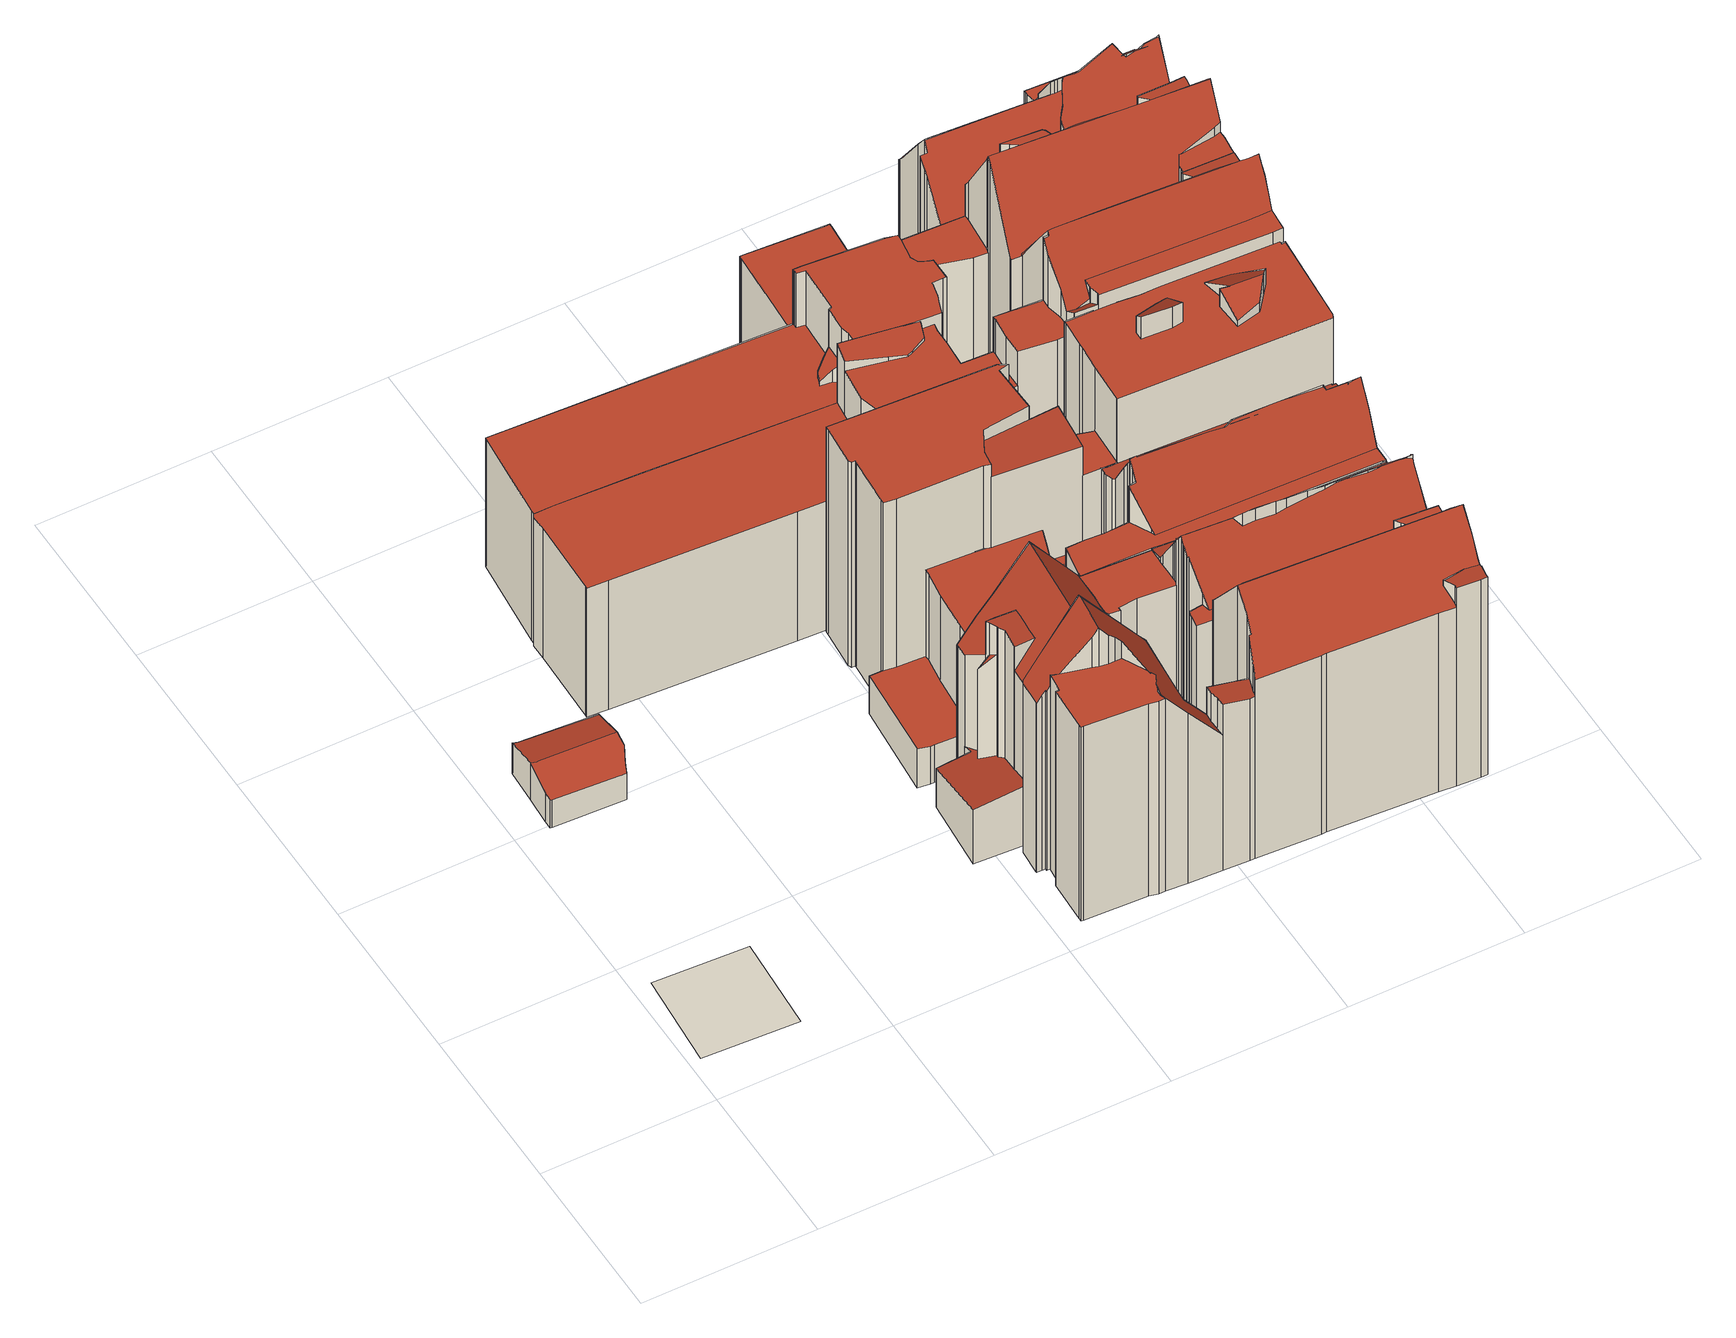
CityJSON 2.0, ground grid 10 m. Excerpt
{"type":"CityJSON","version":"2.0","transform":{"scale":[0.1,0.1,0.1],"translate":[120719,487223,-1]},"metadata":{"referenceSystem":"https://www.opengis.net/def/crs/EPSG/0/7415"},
"CityObjects":{
"building1":{"type":"Building","attributes":{"dak_type":"no points","data_area":0,"data_coverage":0,"geconstateerd":false,"gid":16992029,"h_maaiveld":0.504,"kas_warenhuis":false,"lod11_replace":false,"ondergronds_type":"above ground","oorspronkelijkbouwjaar":1005,"pw_actueel":"yes","pw_bron":"ahn3","reconstructie_methode":"tudelft3d-geoflow","reconstruction_skipped":true,"rn":1,"status":"Pand in gebruik","t_run":22.08},"geometry":[{"type":"MultiSurface","lod":"0","boundaries":[[[0,1,2,3]]]}]},
"building2":{"type":"Building","attributes":{"dak_type":"slanted","data_area":147.63,"data_coverage":0.906,"geconstateerd":false,"gid":16983704,"h_dak_50p":15.14,"h_dak_70p":16.51,"h_dak_max":17.99,"h_dak_min":2.33,"h_maaiveld":0.271,"kas_warenhuis":false,"lod11_replace":false,"ondergronds_type":"above ground","oorspronkelijkbouwjaar":1710,"pw_actueel":"yes","pw_bron":"ahn3","reconstructie_methode":"tudelft3d-geoflow","reconstruction_skipped":false,"rmse_lod12":2.63,"rmse_lod13":2.06,"rmse_lod22":1.46,"rn":1,"status":"Pand in gebruik","t_run":291.29,"val3dity_codes_lod12":"[]","val3dity_codes_lod13":"[]","val3dity_codes_lod22":"[]"},"children":["building2-1","building2-2"]},
"building2-1":{"type":"BuildingPart","parents":["building2"],"geometry":[{"type":"Solid","lod":"2.2","boundaries":[[[[4,5,6,7,8,9,10,11,12,13,14,15,16,17,18,19,20,21,22,23,24,25,26,27,28,29]],[[30,25,24,31]],[[32,23,22,33]],[[34,35,36,37]],[[31,24,23,32]],[[38,39,40,41]],[[42,43,39,38,44]],[[45,41,40,46,47]],[[48,49,35,34]],[[50,51,52,53]],[[54,55,56,57]],[[57,56,58,59]],[[60,20,19,61]],[[44,38,62,63]],[[64,65,43,42]],[[66,67,65,64]],[[68,10,9,69]],[[70,17,16,71]],[[72,6,5,73]],[[73,5,4,74]],[[75,76,7,6,72]],[[69,9,8,77]],[[78,28,27,79]],[[79,27,26,80]],[[81,82,41,45]],[[83,60,82,81]],[[84,21,20,60,83]],[[85,86,87,88]],[[89,90,91,92]],[[92,91,93,94]],[[94,93,49,48]],[[77,8,7,76]],[[95,96,97,98]],[[98,97,76,75]],[[99,47,46,96,95]],[[100,18,17,70]],[[63,62,61,101]],[[101,61,19,18,100]],[[102,29,28,78]],[[74,4,29,102]],[[53,52,103,104]],[[105,68,67,66]],[[106,11,10,68,105]],[[107,12,11,106]],[[71,16,15,108]],[[108,15,14,109]],[[109,14,13,110]],[[33,22,21,84,111]],[[111,84,112,113]],[[113,112,114,115]],[[115,114,116,117]],[[117,116,47,99]],[[37,36,86,85]],[[88,87,90,89]],[[110,13,12,107]],[[59,58,51,50]],[[104,103,118,119]],[[119,118,55,54]],[[80,26,25,30]],[[96,46,40,39,43,65,67,68,69,77,76,97]],[[61,62,38,41,82,60]],[[115,117,99,95,98,75,72,73,74,102,78,79,80,30,31,32,33,111,113]],[[47,116,114,112,84,83,81,45]],[[37,85,94,48,34]],[[88,89,92,94,85]],[[119,54,57,59,50,53,104]],[[110,107,106,105,66,64,42,44,63,101,100,70,71,108,109],[91,90,87,86,36,35,49,93],[55,118,103,52,51,58,56]]]],"semantics":{"surfaces":[{"type":"GroundSurface"},{"type":"WallSurface","on_footprint_edge":true},{"type":"WallSurface","on_footprint_edge":false},{"type":"RoofSurface"}],"values":[[0,1,1,2,1,2,2,2,2,2,2,2,1,2,2,2,1,1,1,1,1,1,1,1,2,2,1,2,2,2,2,1,2,2,2,1,2,1,1,1,2,2,1,1,1,1,1,1,2,2,2,2,2,2,1,2,2,2,1,3,3,3,3,3,3,3,3]]}}]},
"building2-2":{"type":"BuildingPart","parents":["building2"],"geometry":[{"type":"Solid","lod":"2.2","boundaries":[[[[120,121,122,123,124,125,126,127,128,129,130]],[[131,120,130,132]],[[133,122,121,134]],[[134,121,120,131]],[[135,128,127,136]],[[137,126,125,138]],[[138,125,124,139]],[[132,130,129,140]],[[140,129,128,135]],[[136,127,126,137]],[[139,124,123,141]],[[141,123,122,133]],[[139,142,143,131,132,140,135,136,137,138]],[[141,133,134,131,143,142,139]]]],"semantics":{"surfaces":[{"type":"GroundSurface"},{"type":"WallSurface","on_footprint_edge":true},{"type":"RoofSurface"}],"values":[[0,1,1,1,1,1,1,1,1,1,1,1,2,2]]}}]},
"building3":{"type":"Building","attributes":{"dak_type":"slanted","data_area":92.59,"data_coverage":0.841,"geconstateerd":false,"gid":16983813,"h_dak_50p":14.34,"h_dak_70p":15.32,"h_dak_max":19.12,"h_dak_min":11.57,"h_maaiveld":-0.048,"kas_warenhuis":false,"lod11_replace":false,"ondergronds_type":"above ground","oorspronkelijkbouwjaar":1740,"pw_actueel":"yes","pw_bron":"ahn3","reconstructie_methode":"tudelft3d-geoflow","reconstruction_skipped":false,"rmse_lod12":1.4,"rmse_lod13":1.34,"rmse_lod22":0.508,"rn":1,"status":"Pand in gebruik","t_run":146.45,"val3dity_codes_lod12":"[]","val3dity_codes_lod13":"[]","val3dity_codes_lod22":"[]"},"children":["building3-1"]},
"building3-1":{"type":"BuildingPart","parents":["building3"],"geometry":[{"type":"Solid","lod":"2.2","boundaries":[[[[144,145,146,147,148,149,150,151,152,153,154,155,156,157,158,159,160,161,162,163,164,165,166,167,168,169,170,171,172,173,174,175,176,177,178,179,180,181,182,183,184,185,186,187,188,189,190,191,192,193,194,195,196,197]],[[198,199,200,201]],[[202,165,164,203,204]],[[205,153,152,206,207]],[[208,148,147,209]],[[210,196,195,211]],[[212,194,193,213]],[[214,157,156,215]],[[216,217,218,219]],[[220,187,186,221]],[[222,223,178,177,224]],[[225,166,165,202]],[[203,164,163,226]],[[227,228,229]],[[230,231,229]],[[232,233,234,235]],[[236,170,169,237]],[[238,167,166,225]],[[221,186,185,239]],[[240,179,178,223]],[[241,182,181,242]],[[243,155,154,244,245]],[[215,156,155,243]],[[246,158,157,214]],[[247,248,199,198]],[[249,250,251,252]],[[226,163,162,250,249]],[[253,172,171,254]],[[254,171,170,236]],[[255,168,167,238]],[[256,146,145,257]],[[258,192,191,259]],[[259,191,190,260]],[[201,200,174,173,261]],[[261,173,172,253]],[[262,144,197,263]],[[264,265,266,267]],[[245,244,233,232]],[[244,154,153,205]],[[213,193,192,258]],[[260,268,269]],[[270,188,187,220]],[[209,147,146,256]],[[271,184,183,272]],[[273,151,150,274]],[[257,145,144,262]],[[275,149,148,208]],[[276,159,158,246]],[[277,160,159,276]],[[211,195,194,212]],[[263,197,196,210]],[[278,279,228,227]],[[274,150,149,275]],[[280,281,231,230]],[[239,185,184,271]],[[217,216,269]],[[219,218,282,283]],[[206,152,151,273]],[[242,181,180,266]],[[207,206,284,285]],[[235,234,223,222]],[[285,284,265,264]],[[250,162,161,286]],[[287,288,289]],[[252,251,289]],[[204,203,288,287]],[[290,291,292]],[[281,280,292]],[[291,290,293,294]],[[267,266,180,179,240]],[[272,183,182,241]],[[294,293,241]],[[237,169,168,255]],[[224,177,176,295]],[[248,247,296]],[[295,176,175,297]],[[297,175,174,200]],[[298,189,188,270]],[[268,260,190,189,298]],[[283,282,279,278]],[[286,161,160,277]],[[233,244,205,207,285,264,267,240,223,234]],[[299,257,262,263,210,211,212,213,258,259,260,269,216,219]],[[278,227,229,231,281,292,291,294,241,242,266,265,284,206,273,274,275,208,209,256,257,299,219,283]],[[287,289,251,250,286,277,276,246,214,300,301,302,303,202,204]],[[226,249,252,289,288,203]],[[296,247,198,201,261,253,254,236,237,255,304]],[[224,295,297,200,199,248,296,304,255,238,225,202,303,302,301,300,214,215,243,245,232,235,222]],[[217,269,268,298,270,220,221,239,271,272,241,293,290,292,280,230,229,228,279,282,218]]]],"semantics":{"surfaces":[{"type":"GroundSurface"},{"type":"WallSurface","on_footprint_edge":false},{"type":"WallSurface","on_footprint_edge":true},{"type":"RoofSurface"}],"values":[[0,1,2,2,2,2,2,2,1,2,2,2,2,1,1,1,2,2,2,2,2,2,2,2,1,1,2,2,2,2,2,2,2,2,2,2,1,1,2,2,1,2,2,2,2,2,2,2,2,2,2,1,2,1,2,1,1,2,2,1,1,1,2,1,1,1,1,1,1,2,2,1,2,2,1,2,2,2,2,1,2,3,3,3,3,3,3,3,3]]}}]},
"building4":{"type":"Building","attributes":{"dak_type":"slanted","data_area":143.21,"data_coverage":0.715,"geconstateerd":false,"gid":16983689,"h_dak_50p":13.1,"h_dak_70p":17.44,"h_dak_max":20.3,"h_dak_min":9.61,"h_maaiveld":0.437,"kas_warenhuis":false,"lod11_replace":false,"ondergronds_type":"above ground","oorspronkelijkbouwjaar":1730,"pw_actueel":"yes","pw_bron":"ahn3","reconstructie_methode":"tudelft3d-geoflow","reconstruction_skipped":false,"rmse_lod12":5.24,"rmse_lod13":1.16,"rmse_lod22":0.225,"rn":1,"status":"Pand in gebruik","t_run":279.17,"val3dity_codes_lod12":"[]","val3dity_codes_lod13":"[]","val3dity_codes_lod22":"[]"},"children":["building4-1"]},
"building4-1":{"type":"BuildingPart","parents":["building4"],"geometry":[{"type":"Solid","lod":"2.2","boundaries":[[[[305,306,307,308,309,310,311,312,313,314,315,316,317,318,319,320,321,322,323,324,325,326,327,328,329,330,331,332,333,334,335,336,337,338,339,340,341,342,343,344,345,346,347,348,349,350,351]],[[352,334,333,353]],[[354,355,356,357]],[[358,308,307,359]],[[360,331,330,361]],[[362,310,309,363]],[[363,309,308,358]],[[364,348,347,365]],[[366,345,344,367]],[[368,345,366]],[[369,336,335,370]],[[371,321,320,372]],[[373,374,375,376]],[[377,378,355,354]],[[379,380,381,382,383]],[[381,380,384]],[[385,386,387,388]],[[389,390,391,392]],[[392,391,314,313,393]],[[388,387,394,395]],[[396,364,386,385]],[[397,305,351,398]],[[399,350,349,400]],[[401,329,328,402]],[[402,328,327,403]],[[404,318,317,405]],[[376,375,405,406]],[[406,405,317,316,407]],[[408,409,410,411]],[[412,413,319,318,404]],[[414,415,413,412]],[[372,320,319,413]],[[416,417,378,377]],[[418,323,322,419]],[[420,324,323,418]],[[421,325,324,420]],[[422,326,325,421]],[[403,327,326,422]],[[423,424,425,426]],[[409,427,424,423]],[[428,401,427,409,408]],[[361,330,329,401,428]],[[407,316,315,429]],[[357,356,429,430]],[[395,394,431,432]],[[400,349,348,364,396]],[[398,351,350,399]],[[359,307,306,431]],[[432,431,306,305,397]],[[433,332,331,360]],[[434,353,333,332,433]],[[435,436,437,438]],[[439,440,441,442]],[[443,444,415,414]],[[365,347,346,445]],[[446,447,444,443]],[[426,425,447,446]],[[411,410,440,439]],[[445,346,345,368]],[[367,344,343,448]],[[448,343,342,449,450]],[[393,313,312,451]],[[452,311,310,362]],[[451,312,311,452]],[[442,441,436,435]],[[370,335,334,352]],[[380,379,453]],[[383,382,390,389]],[[419,322,321,371]],[[450,449,417,416]],[[430,429,315,314,391]],[[454,337,336,369]],[[438,437,353,434]],[[455,339,338,456]],[[457,340,339,455]],[[456,338,337,454]],[[458,341,340,457]],[[449,342,341,458,459]],[[459,458,374,373]],[[432,397,398,399,400,396,385,388,395]],[[419,371,372,413,415,444,447,425,424,427,401,402,403,422,421,420,418]],[[368,366,367,460,461,462,463,359,431,394,387,386,364,365,445]],[[438,434,433,360,361,428,408,411,439,442,435]],[[383,389,392,393,451,452,362,464,465,466,453,379]],[[354,384,380,453,466,465,464,362,363,358,359,463,462,461,460,367,448,450,416,377]],[[430,391,390,382,381,384,354,357]],[[459,373,376,406,407,429,356,355,378,417,449]],[[455,456,454,369,370,352,353,437,436,441,440,410,409,423,426,446,443,414,412,404,405,375,374,458,457]]]],"semantics":{"surfaces":[{"type":"GroundSurface"},{"type":"WallSurface","on_footprint_edge":true},{"type":"WallSurface","on_footprint_edge":false},{"type":"RoofSurface"}],"values":[[0,1,2,1,1,1,1,1,1,1,1,1,2,2,2,2,2,2,1,2,2,1,1,1,1,1,2,1,2,1,2,1,2,1,1,1,1,1,2,2,2,1,1,2,2,1,1,1,1,1,1,2,2,2,1,2,2,2,1,1,1,1,1,1,2,1,2,2,1,2,1,1,2,1,1,1,1,1,2,3,3,3,3,3,3,3,3,3]]}}]},
"building5":{"type":"Building","attributes":{"dak_type":"slanted","data_area":107.37,"data_coverage":0.763,"geconstateerd":false,"gid":14483172,"h_dak_50p":12.39,"h_dak_70p":13.38,"h_dak_max":15.6,"h_dak_min":1.75,"h_maaiveld":0.151,"kas_warenhuis":false,"lod11_replace":false,"ondergronds_type":"above ground","oorspronkelijkbouwjaar":1005,"pw_actueel":"yes","pw_bron":"ahn3","reconstructie_methode":"tudelft3d-geoflow","reconstruction_skipped":false,"rmse_lod12":2.98,"rmse_lod13":2.29,"rmse_lod22":0.169,"rn":1,"status":"Pand in gebruik","t_run":247.08,"val3dity_codes_lod12":"[]","val3dity_codes_lod13":"[]","val3dity_codes_lod22":"[]"},"children":["building5-1"]},
"building5-1":{"type":"BuildingPart","parents":["building5"],"geometry":[{"type":"Solid","lod":"2.2","boundaries":[[[[467,468,469,470,471,472,473,474,475,476,477,478,479,480,481,482,483,484,485,486,487,488,489,490,491,492,493,494,495,496,497,498,499,500]],[[501,483,482,502]],[[503,467,500,504]],[[505,493,492,506]],[[507,508,509,510]],[[502,482,481,511]],[[512,513,514,515]],[[516,469,468,517]],[[518,472,471,519]],[[520,521,522,523]],[[524,475,474,525]],[[526,527,528,521,520]],[[529,530,528,527]],[[531,532,533,534]],[[535,536,537,538]],[[539,538,540]],[[541,494,493,505,542]],[[542,505,543,544]],[[545,491,490,546]],[[547,548,497,496,549]],[[549,496,495,550]],[[525,474,473,551]],[[552,551,473,472,518]],[[515,514,553,554]],[[555,478,477,556]],[[557,498,497,548]],[[534,533,558,559]],[[559,558,560,561,562,563]],[[532,531,564]],[[519,471,470,565]],[[565,470,469,516]],[[566,567,568,569]],[[569,568,570,571,572]],[[540,538,537,573,574]],[[574,573,575,576]],[[577,578,579,580]],[[581,582,583,584]],[[585,586,587,588]],[[589,484,483,501]],[[590,591,486,485,592]],[[592,485,484,589]],[[593,594,570,568]],[[595,596,506,597]],[[598,599,586,585]],[[550,495,494,541]],[[600,601,594,593]],[[602,603,604,605]],[[580,579,606,607]],[[608,609,601,600]],[[588,587,610,611]],[[511,481,480,612]],[[544,543,605,613]],[[614,524,615,616]],[[617,618,619]],[[620,621,622,623]],[[546,490,489,624]],[[517,468,467,503,625]],[[618,626,603,602,627]],[[607,606,628,629]],[[630,631,548,547]],[[632,630,633]],[[629,628,634,635]],[[578,577,636]],[[584,583,637]],[[621,620,637]],[[635,634,582,581]],[[613,605,604,609,608]],[[627,602,596,595]],[[638,639,626,618,617]],[[611,610,639,638]],[[640,641,642]],[[624,489,488,643]],[[643,488,487,644]],[[644,487,486,591]],[[623,622,645]],[[646,647,645]],[[647,646,591,590]],[[612,480,479,648]],[[648,479,478,555]],[[597,506,492,491,545]],[[513,512,642]],[[641,640,551,552]],[[554,553,567,566]],[[572,571,536,535]],[[649,650,538,539]],[[651,652,653,654]],[[655,499,498,557]],[[523,522,656,657]],[[657,656,631,630,632]],[[562,561,530,529]],[[504,500,499,655]],[[563,562,527,526]],[[556,477,476,658]],[[658,476,475,524,614]],[[616,615,659,660]],[[660,659,652,651]],[[654,653,508,507]],[[510,509,650,649]],[[576,575,599,598]],[[625,503,560,558]],[[596,602,605,543,505,506]],[[639,610,587,586,599,575,573,537,536,571,570,594,601,609,604,603,626]],[[643,644,591,646,645,622,621,637,583,582,634,628,606,579,578,636,576,598,585,588,611,638,617,619,624]],[[623,645,647,590,592,589,501,502,511,661,662,663,664,665,651,654,507,510,649,539,540,574,576,636,577,580,607,629,635,581,584,637,620]],[[597,545,546,624,619,618,627,595]],[[567,553,514,513,642,641,552,518,666,667,668,550,541,542,544,613,608,600,593,568]],[[653,652,659,615,524,525,551,640,642,512,515,554,566,569,572,535,538,650,509,508]],[[523,657,632,633,669,670,671,564,531,534,559,563,526,520]],[[671,670,669,633,630,547,549,550,668,667,666,518,519,565,516,517,625,558,533,532,564]],[[527,562,529]],[[560,503,504,655,557,548,631,656,522,521,528,530,561]],[[665,664,663,662,661,511,612,648,555,556,658,614,616,660,651]]]],"semantics":{"surfaces":[{"type":"GroundSurface"},{"type":"WallSurface","on_footprint_edge":true},{"type":"WallSurface","on_footprint_edge":false},{"type":"RoofSurface"}],"values":[[0,1,1,1,2,1,2,1,1,2,1,2,2,2,2,2,1,2,1,1,1,1,1,2,1,1,2,2,2,1,1,2,2,2,2,2,2,2,1,1,1,2,2,2,1,2,2,2,2,2,1,2,2,2,2,1,1,2,2,2,2,2,2,2,2,2,2,2,2,2,2,1,1,1,2,2,2,1,1,1,2,2,2,2,2,2,1,2,2,2,1,2,1,1,2,2,2,2,2,2,3,3,3,3,3,3,3,3,3,3,3,3]]}}]},
"building6":{"type":"Building","attributes":{"dak_type":"slanted","data_area":116.66,"data_coverage":0.818,"geconstateerd":false,"gid":14483170,"h_dak_50p":11.4,"h_dak_70p":12.1,"h_dak_max":15.16,"h_dak_min":1.13,"h_maaiveld":0.295,"kas_warenhuis":false,"lod11_replace":false,"ondergronds_type":"above ground","oorspronkelijkbouwjaar":1700,"pw_actueel":"yes","pw_bron":"ahn3","reconstructie_methode":"tudelft3d-geoflow","reconstruction_skipped":false,"rmse_lod12":3.73,"rmse_lod13":1.8,"rmse_lod22":0.215,"rn":1,"status":"Pand in gebruik","t_run":219.86,"val3dity_codes_lod12":"[]","val3dity_codes_lod13":"[]","val3dity_codes_lod22":"[]"},"children":["building6-1"]},
"building6-1":{"type":"BuildingPart","parents":["building6"],"geometry":[{"type":"Solid","lod":"2.2","boundaries":[[[[672,673,674,675,676,677,678,679,680,681,682,683,684,685,686,687,688,689,690,691,692,693,694,695,696,697,698,699,700,701,702,703,704]],[[705,706,707]],[[708,709,710,711]],[[712,672,704,713]],[[714,715,716,717]],[[718,719,720,721]],[[721,720,722,723]],[[724,685,684,725]],[[726,727,728]],[[729,686,685,724]],[[730,674,673,731]],[[732,733,692,691,734]],[[735,688,687,736]],[[737,738,739,525]],[[525,739,690,689,740]],[[741,742,743,744]],[[711,710,745,746]],[[747,748,742,741]],[[749,702,701,750]],[[751,752,750,753]],[[725,684,683,754]],[[755,756,757,758]],[[754,683,682,759]],[[759,682,681,760]],[[736,687,686,729]],[[761,762,763,764]],[[762,699,698,765]],[[758,757,748,747]],[[766,767,768]],[[744,743,769,770]],[[734,691,690,739]],[[771,772,773,774]],[[774,773,719,718]],[[775,776,777,778,779]],[[780,781,776,775]],[[764,763,782,783]],[[784,785,738,737]],[[786,787,767,766]],[[788,694,693,789]],[[790,695,694,788]],[[791,697,696,792]],[[792,696,695,790]],[[793,700,699,762,761]],[[765,698,697,791]],[[727,726,787,786]],[[770,769,752,751]],[[753,750,701,700,793]],[[794,795,796,797]],[[746,745,795,794]],[[798,799,800,801,802]],[[801,800,756,755]],[[802,801,803,804]],[[804,803,785,784]],[[805,806,799,798]],[[807,808,809,810]],[[797,796,811,812]],[[731,673,672,712]],[[715,703,702,749]],[[789,693,692,733]],[[813,814,733,732]],[[783,782,814,813]],[[760,681,680,815]],[[815,680,679,816]],[[817,678,677,818]],[[818,677,676,819]],[[819,676,675,820]],[[820,675,674,730]],[[713,704,703,715,714]],[[821,822,808,807]],[[717,716,823,824]],[[824,823,822,821]],[[810,809,772,771]],[[812,811,709,708]],[[778,777,806,805]],[[723,722,781,780]],[[779,778,706,705]],[[740,689,688,735]],[[816,679,678,817]],[[761,764,783,813,732,734,739,738,785,803,801,755,758,747,741,744,770,751,753,793]],[[719,773,772,809,808,822,823,716,715,749,750,752,769,743,742,748,757,756,800,799,806,777,776,781,722,720],[812,708,711,746,794,797]],[[725,825,707,706,778,805,798,802,804,784,737,525,740,735,736,729,724]],[[727,786,766,768,826,827,721,723,780,775,779,705,707,825,725,754,759,760,815,728]],[[733,814,782,763,762,765,791,792,790,788,789]],[[821,807,828,817,818,819,820,730,731,712,713,714,717,824]],[[810,771,774,718,721,827,826,768,767,787,726,728,815,816,817,828,807]],[[709,811,796,795,745,710]]]],"semantics":{"surfaces":[{"type":"GroundSurface"},{"type":"WallSurface","on_footprint_edge":false},{"type":"WallSurface","on_footprint_edge":true},{"type":"RoofSurface"}],"values":[[0,1,1,2,1,1,1,2,1,2,2,2,2,1,2,1,1,1,2,1,2,1,2,2,2,1,2,1,1,1,2,1,1,1,1,1,1,1,2,2,2,2,2,2,1,1,2,1,1,1,1,1,1,1,1,1,2,2,2,1,1,2,2,2,2,2,2,2,1,1,1,1,1,1,1,1,2,2,3,3,3,3,3,3,3,3]]}}]},
"building7":{"type":"Building","attributes":{"dak_type":"slanted","data_area":187.58,"data_coverage":0.872,"geconstateerd":false,"gid":14483156,"h_dak_50p":9.95,"h_dak_70p":13.85,"h_dak_max":20.81,"h_dak_min":2.07,"h_maaiveld":0.447,"kas_warenhuis":false,"lod11_replace":false,"ondergronds_type":"above ground","oorspronkelijkbouwjaar":1730,"pw_actueel":"yes","pw_bron":"ahn3","reconstructie_methode":"tudelft3d-geoflow","reconstruction_skipped":false,"rmse_lod12":5.06,"rmse_lod13":1.01,"rmse_lod22":0.695,"rn":1,"status":"Pand in gebruik","t_run":295.99,"val3dity_codes_lod12":"[]","val3dity_codes_lod13":"[]","val3dity_codes_lod22":"[]"},"children":["building7-1"]},
"building7-1":{"type":"BuildingPart","parents":["building7"],"geometry":[{"type":"Solid","lod":"2.2","boundaries":[[[[326,829,830,831,832,833,834,835,836,837,838,839,840,841,842,843,844,845,846,847,848,849,850,350,349,348,347,851,852,853,854,855,856,857,858]],[[859,835,834,860]],[[861,845,844,862]],[[400,349,350,399]],[[422,326,858,863]],[[864,865,866]],[[863,858,857,867]],[[868,869,870,871]],[[872,873,874,875]],[[876,852,851,877]],[[878,879,877,880]],[[881,882,883,884]],[[884,883,885,886]],[[887,850,849,888]],[[889,890,891,396]],[[892,855,854,893]],[[894,856,855,892,895]],[[896,897,898,899]],[[893,854,853,900]],[[900,853,852,876,901]],[[902,840,839,903]],[[904,847,846,905]],[[906,829,326,422]],[[907,908,879,878]],[[901,876,909,910]],[[911,836,835,859,912]],[[912,859,913,914]],[[915,916,890,889]],[[917,918,919]],[[920,921,848,847,904]],[[899,898,922,923]],[[924,925,926,927]],[[923,922,927,928]],[[928,927,926,929,930,931]],[[930,929,932,933]],[[914,913,934,935]],[[936,937,938,908,907]],[[399,350,850,887]],[[880,877,851,347,939]],[[939,347,348,891]],[[396,891,348,349,400]],[[867,857,856,940]],[[918,917,921,920]],[[888,849,848,921]],[[895,892,941,942]],[[871,870,940,894]],[[943,833,832,944]],[[944,832,831,945,946]],[[947,838,837,874]],[[948,841,840,902]],[[949,947,882,881]],[[903,839,838,947,949]],[[950,843,842,951]],[[952,953,869,868]],[[946,945,954,955]],[[940,856,894]],[[956,957,958,959,960]],[[935,934,937,936]],[[961,962,963,964]],[[862,844,843,950]],[[933,932,938,937]],[[945,831,830,965]],[[966,967,968,953,952]],[[969,970,968,967]],[[971,972,957,956]],[[973,974,972,971]],[[955,954,974,973]],[[959,958,975,976]],[[965,830,829,906]],[[977,978,916,915]],[[905,846,845,861]],[[875,874,837,836,911,979]],[[873,872,980]],[[942,941,897,896]],[[960,959,967,966]],[[910,909,925,924]],[[981,982,983,984]],[[985,986,982,981]],[[931,930,986,985]],[[984,983,962,961]],[[964,963,860,987]],[[987,860,834,833,943]],[[988,989,970,969]],[[976,975,990,991]],[[991,990,989,988]],[[951,842,841,948]],[[979,911,865,864]],[[992,993,994,995,996,904,905,861,862,950,997,886,885,883,882,947,874,873,980,866,865,911,912,914,935,936,998,999]],[[938,932,929,926,925,909,876,877,879,908]],[[887,888,921,917,919,977,915,889,396,400,399]],[[980,872,875,979,864,866]],[[960,966,952,868,871,894,895,942,896,899,923,928,931,985,981,984,961,964,987,943,944,946,955,973,971,956]],[[967,959,976,991,988,969]],[[892,893,900,901,910,924,927,922,898,897,941]],[[860,963,962,983,982,986,930,933,937,934,913,859]],[[884,886,997,950,951,948,902,903,949,881]],[[993,992,999,998,936,907,878,880,939,891,890,916,978,977,919,918,920,904,996,995,994]],[[422,863,867,940,870,869,953,968,970,989,990,975,958,957,972,974,954,945,965,906]]]],"semantics":{"surfaces":[{"type":"GroundSurface"},{"type":"WallSurface","on_footprint_edge":true},{"type":"WallSurface","on_footprint_edge":false},{"type":"RoofSurface"}],"values":[[0,1,1,1,1,2,1,2,2,1,2,2,2,1,2,1,1,2,1,1,1,1,1,2,2,1,2,2,2,1,2,2,2,2,2,2,2,1,1,1,1,1,2,1,2,2,1,1,1,1,2,1,1,2,2,1,2,2,2,1,2,1,2,2,2,2,2,2,1,2,1,1,2,2,2,2,2,2,2,2,2,1,2,2,2,1,2,3,3,3,3,3,3,3,3,3,3,3]]}}]},
"building8":{"type":"Building","attributes":{"dak_type":"slanted","data_area":88.17,"data_coverage":0.807,"geconstateerd":false,"gid":14483178,"h_dak_50p":13.77,"h_dak_70p":14.81,"h_dak_max":17.31,"h_dak_min":4.54,"h_maaiveld":0.484,"kas_warenhuis":false,"lod11_replace":false,"ondergronds_type":"above ground","oorspronkelijkbouwjaar":1715,"pw_actueel":"yes","pw_bron":"ahn3","reconstructie_methode":"tudelft3d-geoflow","reconstruction_skipped":false,"rmse_lod12":3.72,"rmse_lod13":1.39,"rmse_lod22":0.849,"rn":1,"status":"Pand in gebruik","t_run":205.5,"val3dity_codes_lod12":"[]","val3dity_codes_lod13":"[]","val3dity_codes_lod22":"[]"},"children":["building8-1"]},
"building8-1":{"type":"BuildingPart","parents":["building8"],"geometry":[{"type":"Solid","lod":"2.2","boundaries":[[[[1000,1001,1002,1003,1004,1005,1006,1007,1008,1009,1010,1011,1012,1013,1014,1015,1016,1017,1018,1019,1020,1021,1022,1023,1024,1025,1026,1027,1028,1029,1030,1031,1032,1033,1034,1035,1036,1037,1038,1039]],[[1040,1038,1037,1041]],[[1041,1037,1036,1042]],[[1043,1014,1013,1044]],[[1045,1046,1047,1048]],[[1049,1050,1051,1052]],[[1053,1020,1019,1054]],[[1055,1056,1024,1023,1057]],[[1058,1009,1008,1059,1045]],[[1060,1010,1009,1058]],[[1044,1013,1012,1061]],[[1062,1029,1028,1063]],[[1064,1043,1065,1066]],[[1067,1068,1069]],[[1070,1071,1069]],[[1072,1016,1015,1073]],[[1074,1018,1017,1075]],[[1075,1017,1016,1072]],[[1057,1023,1022,1076]],[[1077,1078,1021,1020,1053]],[[1079,1080,1078,1077]],[[1081,1082,1083,1084]],[[1068,1067,1085]],[[1086,1087,1082,1081]],[[1088,1089,1090,1091]],[[1092,1093,1089,1088]],[[1094,1011,1010,1060]],[[1073,1015,1014,1043,1064]],[[1061,1012,1011,1094]],[[1095,1007,1006,1096]],[[1059,1046,1045]],[[1097,1098,1099,1100]],[[1076,1022,1021,1078]],[[1101,1102,1103,1104]],[[1105,1004,1003,1106]],[[1106,1003,1002,1107]],[[1108,1105,1109,1110]],[[1052,1051,1102,1101]],[[1111,1032,1031,1112]],[[1091,1090,1050,1049]],[[1113,1114,1115,1116]],[[1004,1105,1108]],[[1117,1118,1114,1113]],[[1118,1001,1000,1119]],[[1120,1005,1004,1108]],[[1096,1006,1005,1120]],[[1059,1008,1007,1095]],[[1110,1109,1082]],[[1042,1036,1035,1121]],[[1122,1123,1087,1086]],[[1054,1019,1018,1074]],[[1066,1065,1124,1125]],[[1071,1070,1126]],[[1125,1124,1126]],[[1127,1128,1056,1055]],[[1129,1030,1029,1062]],[[1130,1033,1032,1111]],[[1131,1034,1033,1130]],[[1063,1028,1027,1132]],[[1112,1031,1030,1129]],[[1107,1002,1001,1118,1117]],[[1116,1115,1128,1127]],[[1133,1025,1024,1056]],[[1132,1027,1026,1134]],[[1134,1026,1025,1133]],[[1135,1136,1080,1079]],[[1137,1138,1136,1135]],[[1104,1103,1138,1137]],[[1084,1083,1093,1092]],[[1048,1047,1098,1097]],[[1139,1140,1141,1142]],[[1142,1141,1123,1122]],[[1100,1099,1140,1139]],[[1121,1035,1034,1131]],[[1119,1000,1039,1143]],[[1143,1039,1038,1040]],[[1045,1048,1097,1100,1139,1144,1145,1061,1094,1060,1058]],[[1072,1146,1147,1148,1079,1077,1053,1054,1074,1075]],[[1134,1133,1056,1128,1115,1114,1118,1119,1143,1040,1041,1042,1121,1131,1130,1111,1112,1129,1062,1063,1132]],[[1091,1049,1052,1101,1104,1137,1135,1079,1148,1147,1146,1072,1073,1064,1066,1125,1126,1070,1069,1068,1085,1149,1150,1088]],[[1136,1138,1103,1102,1051,1050,1090,1089,1093,1083,1082,1109,1105,1106,1107,1117,1113,1116,1127,1055,1057,1076,1078,1080]],[[1071,1126,1124,1065,1043,1044,1061,1145,1144,1139,1142,1122,1086,1081,1084,1092,1088,1150,1149,1085,1067,1069]],[[1082,1087,1123,1141,1140,1099,1098,1047,1046,1059,1095,1096,1120,1108,1110]]]],"semantics":{"surfaces":[{"type":"GroundSurface"},{"type":"WallSurface","on_footprint_edge":true},{"type":"WallSurface","on_footprint_edge":false},{"type":"RoofSurface"}],"values":[[0,1,1,1,2,2,1,1,1,1,1,1,2,2,2,1,1,1,1,1,2,2,2,2,2,2,1,1,1,1,2,2,1,2,1,1,2,2,1,2,2,1,2,1,1,1,1,2,1,2,1,2,2,2,2,1,1,1,1,1,1,2,1,1,1,2,2,2,2,2,2,2,2,1,1,1,3,3,3,3,3,3,3]]}}]}
},
"vertices":[
[65,81,10],[11,84,10],[7,28,10],[62,25,10],
[201,241,13],[201,243,13],[293,237,13],[294,237,13],[325,235,13],[326,235,13],[331,235,13],[355,234,13],[373,232,13],[383,232,13],[449,228,13],[449,226,13],[451,226,13],[447,172,13],[446,170,13],[328,177,13],[309,178,13],[259,181,13],[255,182,13],[207,184,13],[200,185,13],[200,187,13],[202,215,13],[202,216,13],[200,216,13],[199,218,13],[200,187,161],[200,185,161],[207,184,161],[255,182,161],[403,189,180],[403,189,176],[417,192,176],[417,192,183],[329,201,129],[329,201,80],[311,206,81],[311,206,129],[330,215,175],[330,215,81],[329,201,175],[311,206,152],[294,205,81],[294,205,152],[402,205,189],[402,205,176],[374,219,180],[374,219,175],[358,211,175],[358,211,187],[381,205,190],[381,205,176],[382,222,175],[382,222,177],[381,222,175],[381,222,177],[309,178,129],[328,177,129],[328,178,129],[328,178,175],[330,218,175],[330,218,81],[331,233,175],[331,233,81],[331,235,82],[326,235,82],[447,172,177],[451,226,177],[293,237,162],[201,243,161],[201,241,161],[294,237,162],[294,237,82],[325,235,82],[200,216,161],[202,216,161],[202,215,161],[309,179,150],[309,179,129],[309,178,150],[259,181,152],[425,202,190],[425,202,176],[429,207,176],[429,207,187],[417,220,177],[417,220,176],[403,222,176],[403,222,177],[407,204,176],[407,204,189],[293,233,162],[293,233,82],[299,234,82],[299,234,162],[294,205,162],[446,170,177],[328,177,175],[199,218,161],[358,206,175],[358,206,191],[331,235,175],[355,234,175],[373,232,175],[449,226,177],[449,228,176],[383,232,175],[259,181,161],[259,182,152],[259,182,161],[260,190,152],[260,190,161],[267,203,153],[267,203,161],[375,205,175],[375,205,190],
[19,217,13],[20,237,13],[23,236,13],[66,232,13],[66,214,13],[66,207,13],[62,199,13],[60,194,13],[19,196,13],[18,196,13],[18,201,13],[19,217,40],[18,201,34],[23,236,35],[20,237,35],[19,196,33],[60,194,32],[62,199,34],[66,207,37],[66,214,40],[18,196,33],[66,232,36],[23,216,40],[22,216,40],
[244,70,10],[245,70,10],[274,68,10],[277,68,10],[281,67,10],[279,40,10],[278,28,10],[278,24,10],[291,24,10],[306,23,10],[314,22,10],[315,22,10],[316,28,10],[316,37,10],[318,64,10],[318,65,10],[396,60,10],[398,60,10],[417,59,10],[441,57,10],[440,48,10],[439,29,10],[439,20,10],[438,13,10],[438,11,10],[438,10,10],[438,9,10],[437,3,10],[437,1,10],[433,1,10],[420,2,10],[410,3,10],[349,7,10],[346,7,10],[310,9,10],[307,9,10],[292,10,10],[273,11,10],[261,12,10],[257,12,10],[252,13,10],[216,15,10],[215,15,10],[215,17,10],[216,42,10],[218,42,10],[219,53,10],[217,53,10],[217,54,10],[215,54,10],[212,54,10],[212,55,10],[213,69,10],[214,71,10],[420,4,153],[420,4,140],[420,2,139],[420,2,153],[439,29,178],[440,48,150],[440,48,153],[306,23,127],[291,24,110],[291,24,130],[281,67,129],[277,68,134],[213,69,132],[212,55,132],[212,54,132],[215,54,136],[316,37,178],[316,28,166],[240,48,171],[240,48,149],[243,47,149],[243,47,177],[215,17,150],[215,15,150],[310,9,139],[310,9,127],[346,7,139],[439,20,164],[441,57,150],[256,47,160],[256,47,148],[263,33,148],[264,31,148],[264,31,147],[311,13,145],[311,13,126],[311,12,126],[311,12,143],[438,9,153],[438,10,152],[438,13,155],[216,15,150],[307,9,127],[261,12,149],[273,11,133],[315,22,157],[314,22,126],[314,22,157],[318,64,141],[417,10,153],[417,10,149],[417,59,150],[417,59,139],[419,56,143],[419,56,150],[437,1,153],[437,3,153],[438,11,152],[274,68,138],[245,70,178],[217,54,139],[217,53,139],[219,53,142],[433,1,153],[244,70,177],[214,71,132],[292,15,130],[292,15,108],[292,10,108],[292,10,130],[219,53,150],[224,52,149],[216,42,150],[252,13,149],[257,12,149],[278,24,128],[278,28,128],[279,40,128],[318,65,140],[396,60,140],[252,46,166],[252,46,149],[265,29,148],[265,29,146],[248,46,149],[248,46,170],[291,20,109],[291,20,130],[398,60,140],[426,49,152],[426,49,150],[424,50,150],[260,18,149],[260,18,152],[262,23,149],[260,15,149],[260,15,150],[349,7,139],[430,12,152],[410,3,139],[218,42,150],[245,68,178],[318,37,178],[319,37,178],[428,30,178],[432,30,178],[437,11,152],
[454,273,14],[454,272,14],[453,256,14],[453,253,14],[453,250,14],[452,241,14],[451,229,14],[451,228,14],[445,228,14],[350,234,14],[337,235,14],[327,235,14],[306,237,14],[288,238,14],[242,241,14],[185,244,14],[82,250,14],[70,251,14],[70,252,14],[71,296,14],[71,305,14],[72,307,14],[83,307,14],[132,304,14],[238,297,14],[255,296,14],[271,295,14],[282,294,14],[283,294,14],[291,294,14],[290,289,14],[290,284,14],[290,282,14],[290,279,14],[289,264,14],[306,263,14],[307,263,14],[334,261,14],[337,261,14],[337,262,14],[339,291,14],[340,291,14],[425,285,14],[427,285,14],[453,284,14],[455,284,14],[455,283,14],[291,294,140],[283,294,140],[336,241,174],[336,241,164],[337,236,164],[337,236,177],[453,253,206],[453,256,211],[271,295,147],[255,296,149],[452,241,185],[453,250,202],[427,285,167],[425,285,167],[339,291,167],[337,262,212],[339,291,166],[290,284,140],[290,289,140],[82,250,107],[185,244,107],[307,261,165],[307,261,140],[306,249,140],[306,249,165],[336,247,185],[336,247,164],[349,241,185],[349,241,176],[349,241,173],[349,240,174],[349,240,185],[341,240,174],[426,285,185],[426,285,167],[426,284,169],[426,284,185],[350,235,185],[350,235,177],[350,234,178],[350,234,185],[445,228,185],[434,273,185],[434,273,186],[427,285,185],[454,273,186],[455,283,185],[455,284,185],[453,284,185],[238,297,108],[132,304,108],[83,307,107],[288,238,140],[306,237,140],[306,237,165],[327,235,164],[237,288,147],[237,288,140],[259,283,140],[259,283,143],[242,241,140],[242,241,107],[241,245,140],[241,245,107],[334,256,201],[334,256,164],[70,252,107],[70,251,107],[71,296,107],[71,305,107],[72,307,107],[235,268,140],[235,268,108],[238,257,108],[238,257,140],[237,288,108],[238,297,151],[337,235,164],[337,235,178],[454,272,185],[454,272,186],[282,294,146],[283,294,146],[281,286,142],[281,286,140],[283,293,140],[283,293,146],[269,281,141],[269,281,140],[272,282,140],[272,282,141],[239,252,140],[239,252,108],[340,291,166],[241,255,140],[241,255,108],[337,261,210],[334,261,165],[334,261,210],[451,228,185],[451,229,185],[349,246,185],[290,282,140],[289,264,140],[290,279,140],[306,263,140],[307,263,140],[307,263,165],[340,262,212],[368,261,212],[430,257,212],[448,256,211],[449,241,185],[439,241,185],[383,244,185],
[209,120,12],[209,127,12],[209,128,12],[220,128,12],[229,127,12],[249,126,12],[275,124,12],[277,124,12],[316,122,12],[327,121,12],[352,119,12],[441,114,12],[444,114,12],[444,111,12],[443,103,12],[443,96,12],[442,87,12],[442,86,12],[442,85,12],[442,84,12],[442,83,12],[442,71,12],[441,66,12],[441,57,12],[321,65,12],[309,66,12],[283,67,12],[273,68,12],[245,70,12],[229,70,12],[217,71,12],[187,73,12],[190,115,12],[209,114,12],[442,87,155],[443,96,141],[209,120,41],[209,114,43],[283,67,62],[309,66,62],[316,101,148],[316,101,123],[316,100,123],[316,100,150],[443,103,129],[276,103,123],[276,103,122],[276,100,122],[276,100,123],[209,128,107],[209,127,107],[249,126,162],[229,127,134],[217,101,140],[217,101,47],[219,98,48],[219,98,140],[316,122,124],[277,124,124],[217,102,140],[217,102,120],[217,102,47],[209,107,109],[209,107,44],[220,108,140],[220,108,124],[219,108,122],[219,108,140],[294,98,123],[294,98,28],[315,96,28],[315,96,123],[315,96,156],[315,96,157],[273,68,123],[283,67,109],[283,69,62],[283,69,109],[321,65,125],[441,57,125],[217,71,123],[217,71,55],[229,70,140],[245,70,161],[275,124,124],[275,124,126],[276,97,121],[276,97,123],[441,114,127],[352,119,125],[187,73,51],[214,108,116],[214,108,140],[214,108,45],[215,106,46],[215,106,117],[215,106,140],[231,108,139],[220,128,122],[277,96,123],[277,96,121],[283,95,113],[283,95,123],[283,95,28],[283,97,28],[283,97,123],[316,96,28],[316,96,157],[316,93,28],[316,93,161],[348,88,165],[348,88,156],[355,88,156],[355,88,165],[394,87,161],[394,87,159],[400,87,160],[400,87,161],[316,90,156],[316,90,28],[316,88,28],[316,88,153],[442,86,159],[442,84,161],[442,84,158],[442,85,160],[283,92,113],[283,92,28],[310,72,125],[310,72,60],[309,66,125],[316,91,157],[316,91,28],[283,89,112],[283,89,28],[311,76,59],[311,76,28],[283,73,28],[283,73,61],[366,87,156],[366,87,165],[283,87,112],[283,87,28],[316,87,28],[316,87,151],[444,111,127],[283,73,110],[316,122,125],[316,120,124],[316,120,125],[319,77,133],[319,77,125],[320,72,125],[418,86,161],[418,86,159],[423,86,159],[423,86,160],[441,66,125],[209,120,107],[319,77,28],[311,76,125],[372,87,157],[372,87,164],[218,86,123],[218,86,51],[218,86,140],[230,87,139],[384,87,158],[384,87,163],[344,91,161],[405,87,160],[317,87,151],[317,87,28],[275,123,124],[275,123,126],[276,109,124],[442,71,135],[442,83,155],[428,86,160],[439,85,159],[439,85,160],[444,114,127],[316,98,153],[316,98,123],[316,113,127],[316,113,123],[316,111,123],[316,111,130],[190,115,40],[218,87,51],[218,87,140],[327,121,125],[316,115,124],[316,115,126],[440,103,129],[371,109,128],[370,109,128],[335,112,127],[323,113,127],[249,125,162],[246,83,161],[245,71,161],[230,88,139],[230,93,139],[231,102,139],
[327,177,13],[445,170,13],[445,169,13],[447,169,13],[447,162,13],[447,158,13],[445,158,13],[439,142,13],[438,141,13],[445,141,13],[445,133,13],[444,124,13],[444,123,13],[444,115,13],[444,114,13],[442,114,13],[325,121,13],[317,122,13],[277,124,13],[224,127,13],[218,128,13],[197,129,13],[195,129,13],[188,130,13],[192,185,13],[197,185,13],[202,185,13],[223,184,13],[266,181,13],[287,180,13],[299,179,13],[319,178,13],[322,177,13],[321,131,128],[321,131,125],[322,129,125],[310,155,76],[310,155,38],[309,154,38],[309,154,76],[327,177,129],[322,177,129],[319,178,129],[319,178,76],[319,175,76],[319,175,129],[321,149,162],[321,149,76],[322,149,76],[322,149,163],[319,149,76],[319,149,163],[444,115,128],[444,123,128],[425,143,160],[425,143,165],[426,142,162],[444,114,128],[445,169,130],[445,170,130],[218,128,102],[218,128,40],[224,127,102],[325,121,125],[442,114,128],[277,125,124],[277,125,100],[277,124,100],[317,122,125],[281,158,100],[281,158,77],[280,159,77],[280,159,101],[291,155,38],[291,155,77],[282,156,100],[282,156,77],[299,179,76],[287,180,77],[286,177,101],[286,177,77],[287,180,101],[444,124,130],[291,151,100],[291,151,77],[283,155,77],[283,155,100],[445,133,147],[445,141,162],[223,184,102],[223,184,39],[223,180,40],[223,180,102],[202,185,40],[375,146,164],[375,146,161],[370,145,162],[283,168,77],[283,168,101],[320,153,155],[320,153,76],[320,151,76],[320,151,158],[319,143,152],[319,143,76],[315,143,76],[315,143,125],[315,143,151],[319,146,158],[319,146,76],[221,165,40],[221,165,102],[277,126,124],[277,126,100],[399,145,164],[399,145,160],[195,129,40],[197,129,40],[188,130,41],[197,185,40],[192,185,40],[266,181,101],[291,162,77],[291,162,38],[307,168,38],[307,168,76],[301,143,124],[301,143,77],[291,144,77],[291,144,100],[291,144,124],[280,144,100],[280,144,124],[303,143,124],[303,143,77],[321,167,130],[321,167,76],[320,157,76],[320,157,148],[314,159,38],[314,159,76],[219,142,102],[219,142,40],[438,141,162],[439,142,160],[445,158,131],[447,158,131],[447,162,131],[447,169,130],[320,168,130],[320,168,76],[319,173,76],[319,173,129],[442,123,128],[362,146,162],[328,148,163],[420,160,131],
[72,309,14],[77,363,14],[245,353,14],[250,353,14],[295,350,14],[302,349,14],[339,347,14],[358,346,14],[381,344,14],[433,341,14],[452,340,14],[459,340,14],[459,338,14],[458,332,14],[458,327,14],[458,325,14],[457,317,14],[457,313,14],[457,311,14],[456,299,14],[456,295,14],[455,286,14],[333,291,14],[310,293,14],[303,293,14],[296,293,14],[295,293,14],[248,296,14],[242,297,14],[234,297,14],[339,347,142],[302,349,142],[457,317,200],[458,325,187],[234,297,108],[362,343,185],[362,343,168],[380,333,183],[242,297,108],[248,299,147],[248,299,108],[248,298,108],[248,298,147],[382,343,185],[382,343,167],[381,344,164],[381,344,185],[310,293,30],[333,291,32],[333,292,167],[333,292,32],[333,291,166],[433,340,184],[433,340,164],[438,335,173],[438,335,184],[444,328,183],[444,328,184],[455,286,185],[456,295,185],[427,287,185],[427,287,169],[427,285,166],[295,293,35],[296,293,35],[248,296,147],[295,293,146],[299,304,146],[299,304,34],[301,313,34],[301,313,146],[303,293,35],[310,293,34],[459,340,185],[452,340,185],[457,311,212],[457,313,208],[72,309,107],[336,317,210],[336,317,33],[310,294,30],[310,294,34],[358,346,164],[339,347,165],[339,344,142],[339,344,169],[427,289,185],[427,289,172],[452,298,185],[452,298,191],[432,296,185],[456,299,192],[456,299,185],[307,313,34],[307,313,146],[310,299,34],[310,299,31],[309,313,31],[309,313,34],[309,313,146],[309,326,31],[309,326,142],[309,326,146],[328,320,32],[328,320,143],[337,322,143],[337,322,207],[336,319,213],[336,319,143],[336,319,33],[425,285,166],[248,296,108],[297,299,35],[297,299,146],[295,350,147],[250,353,148],[245,353,109],[245,353,148],[433,341,162],[459,338,185],[433,341,184],[458,327,185],[458,332,185],[248,303,147],[248,303,108],[245,352,109],[245,352,148],[249,322,148],[249,322,108],[247,321,108],[247,321,121],[247,321,148],[302,346,146],[302,346,142],[302,348,142],[302,348,146],[77,363,107],[247,308,147],[247,308,121],[247,308,108],[243,310,117],[243,310,108],[250,349,148],[250,349,109],[245,350,148],[245,350,109],[243,319,108],[243,319,118],[431,296,185],[431,296,184],[358,346,185],[387,333,183],[302,329,146],[302,329,142],[300,333,142],[300,333,146],[306,327,146],[306,327,142],[302,349,146],[236,311,111],[236,311,108],[238,316,108],[238,316,113],[385,316,213],[395,315,213],[409,314,212],[423,313,212],[456,311,212],[457,327,185],[379,316,213],[380,316,213],
[294,374,15],[328,372,15],[330,372,15],[332,372,15],[332,375,15],[332,381,15],[334,403,15],[334,404,15],[402,399,15],[437,397,15],[463,396,15],[463,395,15],[462,388,15],[461,375,15],[461,369,15],[460,357,15],[459,347,15],[459,346,15],[459,340,15],[452,340,15],[447,340,15],[398,343,15],[396,344,15],[383,344,15],[328,348,15],[325,348,15],[322,348,15],[304,349,15],[286,350,15],[283,351,15],[278,351,15],[246,353,15],[243,353,15],[244,355,15],[247,407,15],[247,409,15],[249,409,15],[293,406,15],[296,406,15],[296,404,15],[296,406,104],[293,406,104],[249,409,104],[461,369,181],[461,375,171],[402,399,150],[402,399,132],[402,398,133],[402,398,150],[404,364,172],[404,364,163],[402,362,159],[402,362,168],[447,340,150],[452,340,150],[328,348,129],[328,348,103],[383,344,128],[437,397,150],[402,399,131],[463,396,150],[462,388,150],[283,351,103],[286,350,103],[461,369,187],[460,369,181],[460,369,186],[437,373,177],[437,373,190],[441,369,183],[442,368,182],[442,368,185],[459,347,150],[460,357,166],[459,340,150],[459,346,150],[396,344,128],[398,343,149],[398,343,128],[398,351,149],[398,351,140],[401,371,183],[401,371,174],[403,371,174],[403,371,183],[415,370,183],[402,385,161],[402,385,154],[408,371,183],[408,371,174],[407,370,172],[407,370,181],[405,371,183],[405,371,174],[463,395,150],[334,404,132],[334,403,133],[402,396,150],[402,396,136],[403,391,143],[403,391,150],[401,361,166],[401,361,157],[401,356,149],[401,356,159],[332,375,174],[332,372,168],[330,372,168],[332,375,175],[334,375,174],[334,375,175],[243,353,104],[246,353,104],[328,368,162],[328,368,103],[328,366,103],[328,366,159],[328,372,168],[328,372,103],[294,374,104],[332,381,166],[247,409,104],[405,385,160],[405,385,153],[453,369,182],[453,369,185],[449,368,184],[328,350,133],[328,350,103],[278,351,103],[244,355,104],[247,407,104],[304,349,103],[325,348,103],[322,348,103],[398,354,156],[398,354,146],[399,356,159],[399,356,149],[404,391,150],[404,391,143],[405,387,150],[405,387,157],[296,404,104],[424,390,150],[442,389,150],[454,347,150],[453,347,150],[437,348,150],[414,370,183],[409,371,183]
]}
